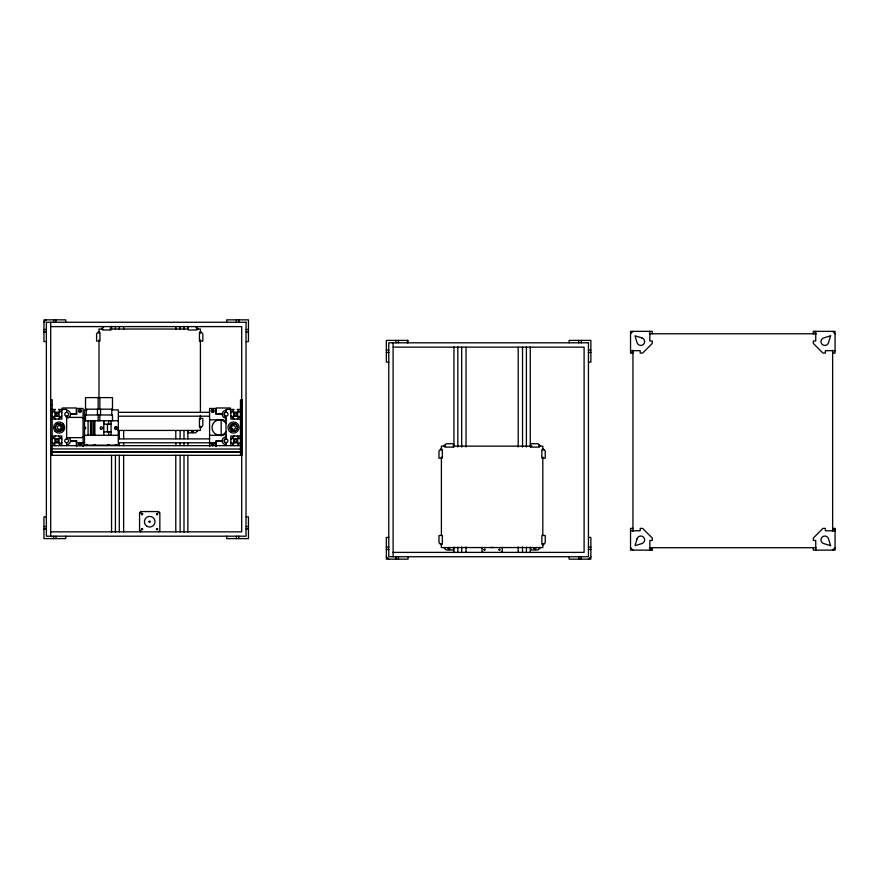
<?xml version="1.0" encoding="UTF-8"?>
<svg xmlns="http://www.w3.org/2000/svg" width="879" height="879" viewBox="0 0 879 879"><rect width="100%" height="100%" fill="white"/><g stroke="black" fill="none" stroke-linecap="round" stroke-linejoin="round"><path stroke-width="1.32" d="M50.707 450.477L50.707 455.311L241.945 455.311L241.945 399.769L240.494 399.769L240.494 455.311M241.945 399.769L241.945 404.604L240.494 404.604M68.573 437.478A3.868 3.868 0 0 1 70.507 440.818L70.375 441.818A3.868 3.868 0 0 1 66.65 444.686M226.002 418.118A3.868 3.868 0 0 1 222.145 414.262L222.277 413.262A3.868 3.868 0 0 1 226.002 410.394M226.375 419.569L226.375 420.536M226.375 434.545L226.375 435.512M79.132 442.818L78.33 444.203L79.132 445.576L80.725 445.576L81.516 444.203L80.725 442.818M225.189 433.006L223.596 435.27L209.587 435.27M43.95 322.263L46.367 319.846M98.997 331.438L96.591 333.855L96.591 341.096L99.964 341.096L99.964 332.405L98.03 332.405M101.415 329.032L103.832 326.614M83.065 436.478L81.857 437.676L66.288 437.676M197.995 430.435L195.588 432.853L188.337 432.853L188.337 430.435M200.412 428.018L202.829 425.612L202.829 418.36L199.445 418.36L199.445 427.062L201.379 427.062M139.563 513.743L141.739 511.567M158.638 531.85L159.846 530.641L159.846 512.776L158.638 511.567L140.772 511.567L139.563 512.776L139.563 530.641L140.772 531.85M441.401 448.565L438.995 450.982L438.995 458.223L442.368 458.223L442.368 449.532L440.445 449.532M443.818 446.147L446.235 443.73L453.476 443.73L453.476 447.114L444.785 447.114L444.785 445.181M630.54 333.778L632.957 331.361M501.041 552.386L502.25 551.177L502.25 547.353M540.398 547.562L537.992 549.968L530.74 549.968L530.74 547.562M542.815 545.145L545.233 542.728L545.233 535.487L541.849 535.487L541.849 544.178L543.782 544.178M588.447 559.154L590.864 556.737M832.633 550.122L835.05 547.705M50.707 326.614L241.703 326.614L241.703 531.85L50.707 531.85M102.953 329.032L98.997 329.032L98.997 333.141M109.963 329.032L188.425 329.032M196.303 329.032L200.412 329.032L200.412 333.141M43.95 329.504L46.367 329.504M246.043 329.504L248.46 329.504M43.95 331.921L46.367 331.921M246.043 331.921L248.46 331.921M201.379 332.405L199.445 332.405L199.445 341.096L202.829 341.096L202.829 333.855L200.412 331.438M649.361 333.778L816.228 333.778M46.367 341.579L43.95 341.579L43.95 319.846L65.683 319.846L65.683 322.263M246.043 341.579L248.46 341.579L248.46 319.846L226.727 319.846L226.727 322.263M393.111 347.15L584.106 347.15L584.106 552.386L393.111 552.386M386.353 350.051L388.771 350.051M588.447 350.051L590.864 350.051M630.54 350.677L640.198 350.677L640.198 353.094L642.615 353.094L652.273 343.436L652.273 341.019L649.856 341.019L649.856 331.361M835.05 350.677L825.392 350.677L825.392 353.094L822.975 353.094L813.317 343.436L813.317 341.019L815.734 341.019L815.734 331.361M386.353 352.468L388.771 352.468M588.447 352.468L590.864 352.468M630.54 352.435L632.957 352.435M632.957 353.094L630.54 353.094L630.54 331.361L652.273 331.361L652.273 333.778M832.633 353.094L835.05 353.094L835.05 331.361L813.317 331.361L813.317 333.778M388.771 362.126L386.353 362.126L386.353 340.393L408.087 340.393L408.087 342.81M588.447 362.126L590.864 362.126L590.864 340.393L569.131 340.393L569.131 342.81M50.707 399.769L52.158 399.769L52.158 455.311M50.707 404.604L52.158 404.604M50.707 409.427L55.443 409.427L54.091 410.779L55.542 412.207L58.443 412.207L59.882 410.779L58.53 409.427L66.65 409.427L66.65 412.328M241.945 409.427L237.209 409.427L238.561 410.779L237.11 412.207L234.221 412.207L232.77 410.779L234.122 409.427L226.002 409.427L226.002 412.328M87.219 409.911L84.516 409.911L84.516 445.17L118.313 445.17L118.313 409.911L111.556 409.911M118.808 412.328L209.455 412.328M52.158 412.712L53.509 411.361L54.937 412.811L54.937 415.712L53.509 417.162L52.158 415.8M61.816 412.712L60.464 411.361L59.036 412.811L59.036 415.712L60.464 417.162L61.816 415.8M230.836 412.712L232.188 411.361L233.616 412.811L233.616 415.712L232.188 417.162L230.836 415.8M240.494 412.712L239.143 411.361L237.715 412.811L237.715 415.712L239.143 417.162L240.494 415.8M70.441 413.778L76.308 413.778L76.308 407.977L62.299 407.977L62.299 410.35M222.211 413.778L216.344 413.778L216.344 407.977L230.353 407.977L230.353 410.35M67.65 417.986A3.868 3.868 0 0 0 70.507 414.262L76.792 414.262L76.792 408.46L83.065 408.46L83.065 446.62M222.145 414.262L215.86 414.262L215.86 408.46L209.587 408.46L209.587 446.62M118.808 416.196L209.455 416.196M66.288 417.393L81.857 417.393L83.065 418.602M52.158 419.085L61.816 419.085L61.816 409.427M240.494 419.085L230.836 419.085L230.836 409.405M209.587 419.81L223.596 419.81L225.189 422.074M84.988 420.777L118.313 420.777M103.568 421.744L104.315 421.744M103.832 424.161L111.073 424.161M117.654 430.435L200.412 430.435L200.412 426.326M103.832 431.886L111.073 431.886M84.516 435.27L118.313 435.27M52.158 435.995L61.816 435.995L61.816 445.653M240.494 435.995L230.836 435.995L230.836 445.653M118.808 438.885L209.455 438.885M52.158 439.269L53.509 437.918L54.937 439.368L54.937 442.269L53.509 443.719L52.158 442.368M61.816 439.269L60.464 437.918L59.036 439.368L59.036 442.269L60.464 443.719L61.816 442.368M230.836 439.269L232.188 437.918L233.616 439.368L233.616 442.269L232.188 443.719L230.836 442.368M240.494 439.269L239.143 437.918L237.715 439.368L237.715 442.269L239.143 443.719L240.494 442.368M70.507 440.818L76.792 440.818L76.792 446.62M226.002 436.951A3.868 3.868 0 0 0 222.145 440.818L215.86 440.818L215.86 446.62M70.441 441.302L76.308 441.302L76.308 445.939M222.211 441.302L216.344 441.302L216.344 445.939M78.044 442.818L84.472 442.752M118.808 442.752L214.608 442.818M95.141 444.686L93.207 445.17M107.688 444.686L109.622 445.17M52.158 445.653L240.494 445.653M445.521 446.147L441.401 446.147L441.401 450.257M453.256 446.147L531.85 446.147M538.706 446.147L542.815 446.147L542.815 450.257M52.158 448.927L240.494 449.026M543.782 449.532L541.849 449.532L541.849 458.223L545.233 458.223L545.233 450.982L542.815 448.565M52.158 451.927L240.494 451.927M52.158 452.026L240.494 452.026M46.367 516.874L43.95 516.874L43.95 538.607L65.683 538.607L65.683 536.19M246.043 516.874L248.46 516.874L248.46 538.607L226.727 538.607L226.727 536.19M43.95 526.532L46.367 526.532M246.043 526.532L248.46 526.532M632.957 528.389L630.54 528.389L630.54 550.122L652.273 550.122L652.273 547.705M832.633 528.389L835.05 528.389L835.05 550.122L813.317 550.122L813.317 547.705M43.95 528.949L46.367 528.949M246.043 528.949L248.46 528.949M832.633 529.048L835.05 529.048M630.54 530.795L640.198 530.795L640.198 528.389L642.615 528.389L652.273 538.047L652.273 540.464L649.856 540.464L649.867 550.122M835.05 530.795L825.392 530.795L825.392 528.389L822.975 528.389L813.317 538.047L813.317 540.464L815.734 540.464L815.734 550.122M388.771 537.421L386.353 537.421L386.353 559.154L408.087 559.154L408.087 556.737M588.447 537.421L590.864 537.421L590.864 559.154L569.131 559.154L569.131 556.737M440.445 544.178L442.368 544.178L442.368 535.487L438.995 535.487L438.995 542.728L441.401 545.145M386.353 547.079L388.771 547.079M588.447 547.079L590.864 547.079M649.361 547.705L816.228 547.705M386.353 549.496L388.771 549.496M588.447 549.496L590.864 549.496M832.633 331.361L835.05 333.778M540.398 446.147L537.992 443.73L530.74 443.73L530.74 447.114L539.431 447.114L539.431 445.181M630.54 547.705L632.957 550.122M483.175 552.386L481.967 551.177L481.967 547.353M443.818 547.562L446.235 549.968L453.476 549.968L453.476 547.562M195.588 326.614L197.995 329.032M386.353 556.737L388.771 559.154M157.671 511.567L159.121 513.017M139.563 529.674L141.014 531.125M222.145 440.818L222.277 441.818A3.868 3.868 0 0 0 226.002 444.686M70.507 414.262L70.375 413.262A3.868 3.868 0 0 0 66.65 410.394M832.633 350.227L832.633 531.246M813.976 331.361L813.976 333.778M651.614 547.705L651.614 550.122M632.957 350.227L632.957 531.246M581.206 340.393L581.206 342.81M581.206 556.737L581.206 559.154M578.789 340.393L578.789 342.81M578.789 556.737L578.789 559.154M542.815 457.113L542.815 535.223M542.815 543.453L542.815 547.562L441.401 547.562L441.401 543.453M539.431 547.562L539.431 548.529M530.257 346.919L530.257 447.026M530.257 547.134L530.257 552.616M526.4 346.919L526.4 447.026M526.4 547.134L526.4 552.616M522.533 347.15L522.533 447.037M522.533 546.914L522.533 552.386M518.192 347.15L518.192 447.037M518.192 546.914L518.192 552.386M466.035 347.15L466.035 447.037M466.035 546.914L466.035 552.386M461.684 347.15L461.684 447.037M461.684 546.914L461.684 552.386M457.827 346.919L457.827 447.026M457.827 547.134L457.827 552.616M453.96 346.919L453.96 447.026M453.96 547.134L453.96 552.616M444.785 547.562L444.785 548.529M441.401 457.113L441.401 535.223M407.427 340.393L407.427 342.81M398.429 340.393L398.429 342.81M398.429 556.737L398.429 559.154M396.011 340.393L396.011 342.81M396.011 556.737L396.011 559.154M393.111 342.81L393.111 556.737M238.802 319.846L238.802 322.263M238.802 536.19L238.802 538.607M237.209 419.085L238.561 417.734L237.11 416.316L234.221 416.316L232.77 417.734L234.122 419.085M237.209 435.995L238.561 437.346L237.11 438.764L234.221 438.764L232.77 437.346L234.122 435.995M237.209 445.653L238.561 444.302L237.11 442.873L234.221 442.873L232.77 444.302L234.122 445.653M236.385 319.846L236.385 322.263M236.385 536.19L236.385 538.607M226.002 416.196L226.002 438.885M226.002 442.752L226.002 445.653M224.563 412.592L224.563 416.196M224.563 439.148L224.563 442.489M221.178 420.129L221.178 435.962M200.412 339.986L200.412 412.625M200.412 415.36L200.412 419.47M197.028 328.065L197.028 329.988L188.337 329.988L188.337 326.614M197.028 430.435L197.028 431.402M187.853 326.384L187.853 329.12M187.853 430.6L187.853 438.83M187.853 442.939L187.853 445.686M187.853 455.289L187.853 532.081M183.997 326.384L183.997 329.12M183.997 430.6L183.997 438.83M183.997 442.939L183.997 445.686M183.997 455.289L183.997 532.081M180.129 326.614L180.129 329.35M180.129 430.6L180.129 438.808M180.129 442.917L180.129 445.653M180.129 455.223L180.129 531.85M175.789 326.614L175.789 329.35M175.789 430.6L175.789 438.808M175.789 442.917L175.789 445.653M175.789 455.223L175.789 531.85M123.631 326.614L123.631 329.35M123.631 430.6L123.631 438.808M123.631 442.917L123.631 445.653M123.631 455.223L123.631 531.85M119.28 326.614L119.28 329.35M119.28 430.6L119.28 438.808M119.28 442.917L119.28 445.653M119.28 455.223L119.28 531.85M116.874 445.17L114.94 445.17M115.424 326.384L115.424 329.12M115.424 455.289L115.424 532.081M112.49 420.777L112.49 414.987L85.516 414.987L85.516 420.777M111.809 409.185L111.809 414.987M111.556 326.384L111.556 329.12M111.556 455.289L111.556 532.081M111.073 326.614L111.073 329.988L102.382 329.988L102.382 328.065M111.073 420.777L111.073 435.27M108.655 420.777L108.655 424.161M108.655 431.886L108.655 435.27M107.458 424.161L107.458 431.886M103.832 420.777L103.832 435.27M100.536 409.185L100.536 414.987M99.854 397.605L99.854 409.185M99.854 414.987L99.854 420.777M98.997 339.986L98.997 397.55M98.151 397.605L98.151 409.185M98.151 414.987L98.151 420.777M97.47 409.185L97.47 414.987M94.877 420.777L94.877 435.27M94.174 420.777L94.174 435.27M93.69 420.777L93.69 435.27M91.713 420.777L91.757 435.27M91.658 420.777L91.57 435.27M91.339 420.777L91.46 435.27M91.196 420.777L91.196 435.27M91.042 420.777L91.042 435.27M90.867 420.777L90.867 435.27M90.691 420.777L90.691 435.27M90.504 420.777L90.504 435.27M88.076 420.777L88.076 435.27M87.9 445.17L85.966 445.17M86.197 409.185L86.197 414.987M85.593 427.249L85.593 428.798M66.65 416.196L66.65 438.885M66.65 442.752L66.65 445.653M62.783 423.557L62.783 430.194M58.53 419.085L59.882 417.734L58.443 416.316L55.542 416.316L54.091 417.734L55.443 419.085M58.53 435.995L59.882 437.346L58.443 438.764L55.542 438.764L54.091 437.346L55.443 435.995M58.53 445.653L59.882 444.302L58.443 442.873L55.542 442.873L54.091 444.302L55.443 445.653M56.025 319.846L56.025 322.263M56.025 536.19L56.025 538.607M53.608 319.846L53.608 322.263M53.608 536.19L53.608 538.607M50.707 322.263L50.707 536.19M226.419 431.402A7.724 7.724 0 0 1 214.762 433.457A7.724 7.724 0 0 1 214.762 421.623A7.724 7.724 0 0 1 226.419 423.678M493.427 547.397A5.307 5.307 0 0 1 490.68 547.364M148.969 521.588C150.177 524.356 150.979 519.335 148.969 521.588M156.484 514.061C157.484 516.786 158.561 512.028 156.484 514.061M78.989 410.625C80.176 414.317 81.857 408.032 78.989 410.625M78.989 443.95C80.176 447.642 81.857 441.346 78.989 443.95M114.973 427.776C116.149 431.457 117.841 425.172 114.973 427.776M141.519 529.004C142.409 531.773 143.673 527.048 141.519 529.004M191.754 431.391C192.94 435.083 194.622 428.787 191.754 431.391M211.795 410.625C212.971 414.317 214.663 408.032 211.795 410.625M211.795 443.95C212.971 447.642 214.663 441.346 211.795 443.95M448.202 548.518C449.378 552.21 451.07 545.914 448.202 548.518M483.922 549.54C484.812 552.309 486.076 547.595 483.922 549.54M534.157 548.518C535.344 552.21 537.025 545.914 534.157 548.518M156.495 528.982C157.275 531.773 158.725 527.114 156.495 528.982M498.909 549.518C499.69 552.32 501.129 547.65 498.909 549.518M141.541 513.984C142.233 516.808 143.815 512.193 141.541 513.984M637.055 538.871L634.979 545.683L641.78 543.607A3.868 3.868 0 0 0 643.516 537.146A3.868 3.868 0 0 0 637.055 538.871M830.611 335.8L828.534 342.601A3.868 3.868 0 0 1 822.074 344.337A3.868 3.868 0 0 1 823.81 337.877L830.611 335.8M56.816 424.315L54.959 427.535L56.816 430.765L60.541 430.765L62.398 427.535L60.541 424.315L56.816 424.315M211.927 409.504L211.136 410.878L211.927 412.262L213.52 412.262L214.322 410.878L213.52 409.504L211.927 409.504M232.111 424.315L230.254 427.535L232.111 430.765L235.836 430.765L237.693 427.535L235.836 424.315L232.111 424.315M79.923 409.284L78.55 410.086L78.55 411.68L79.923 412.471L81.307 411.68L81.307 410.086L79.923 409.284M115.907 426.48L114.567 427.249L114.567 428.798L115.907 429.567L117.237 428.798L117.237 427.249L115.907 426.48M212.729 442.609L211.345 443.401L211.345 444.994L212.729 445.796L214.102 444.994L214.102 443.401L212.729 442.609M246.043 322.263L46.367 322.263L46.367 536.19L246.043 536.19L246.043 322.263M588.447 342.81L388.771 342.81L388.771 556.737L588.447 556.737L588.447 342.81M112.49 397.605L85.516 397.605L85.516 409.185L112.49 409.185L112.49 397.605M641.78 337.877L634.979 335.8L637.055 342.601A3.868 3.868 0 0 0 643.516 344.337A3.868 3.868 0 0 0 641.78 337.877M830.611 545.683L823.81 543.607A3.868 3.868 0 0 1 822.074 537.146A3.868 3.868 0 0 1 828.534 538.871L830.611 545.683M65.683 415.932A1.934 1.934 0 0 0 68.573 414.262A1.934 1.934 0 0 0 65.683 412.592A1.934 1.934 0 0 0 65.683 415.932M65.683 442.489A1.934 1.934 0 0 0 68.573 440.818A1.934 1.934 0 0 0 65.683 439.148A1.934 1.934 0 0 0 65.683 442.489M225.035 442.489A1.934 1.934 0 0 0 227.936 440.818A1.934 1.934 0 0 0 225.035 439.148A1.934 1.934 0 0 0 225.035 442.489M224.991 415.987A2.033 2.033 0 0 0 228.035 414.229A2.033 2.033 0 0 0 224.991 412.471A2.033 2.033 0 0 0 224.991 415.987M56.432 430.27A3.868 3.868 0 0 0 62.892 428.534A3.868 3.868 0 0 0 58.157 423.81A3.868 3.868 0 0 0 56.432 430.27M55.234 431.468A5.549 5.549 0 0 0 64.53 428.974A5.549 5.549 0 0 0 57.728 422.173A5.549 5.549 0 0 0 55.234 431.468M231.562 430.886A3.868 3.868 0 0 0 237.352 427.535A3.868 3.868 0 0 0 231.562 424.194A3.868 3.868 0 0 0 231.562 430.886M230.716 432.347A5.549 5.549 0 0 0 239.044 427.535A5.549 5.549 0 0 0 230.716 422.733A5.549 5.549 0 0 0 230.716 432.347M232.528 429.216A1.934 1.934 0 0 0 235.418 427.535A1.934 1.934 0 0 0 232.528 425.865A1.934 1.934 0 0 0 232.528 429.216M58.201 429.216A1.934 1.934 0 0 0 61.09 427.535A1.934 1.934 0 0 0 58.201 425.865A1.934 1.934 0 0 0 58.201 429.216M56.135 415.119A1.209 1.209 0 0 0 58.157 414.569A1.209 1.209 0 0 0 56.674 413.097A1.209 1.209 0 0 0 56.135 415.119M56.135 441.676A1.209 1.209 0 0 0 58.157 441.137A1.209 1.209 0 0 0 56.674 439.654A1.209 1.209 0 0 0 56.135 441.676M235.056 441.862A1.209 1.209 0 0 0 236.869 440.818A1.209 1.209 0 0 0 235.056 439.775A1.209 1.209 0 0 0 235.056 441.862M235.056 415.306A1.209 1.209 0 0 0 236.869 414.262A1.209 1.209 0 0 0 235.056 413.218A1.209 1.209 0 0 0 235.056 415.306M100.81 429.062A1.209 1.209 0 0 0 102.623 428.018A1.209 1.209 0 0 0 100.81 426.974A1.209 1.209 0 0 0 100.81 429.062M147.002 526.279A5.307 5.307 0 0 0 155.023 521.763A5.307 5.307 0 0 0 147.101 517.072A5.307 5.307 0 0 0 147.002 526.279"/></g></svg>
